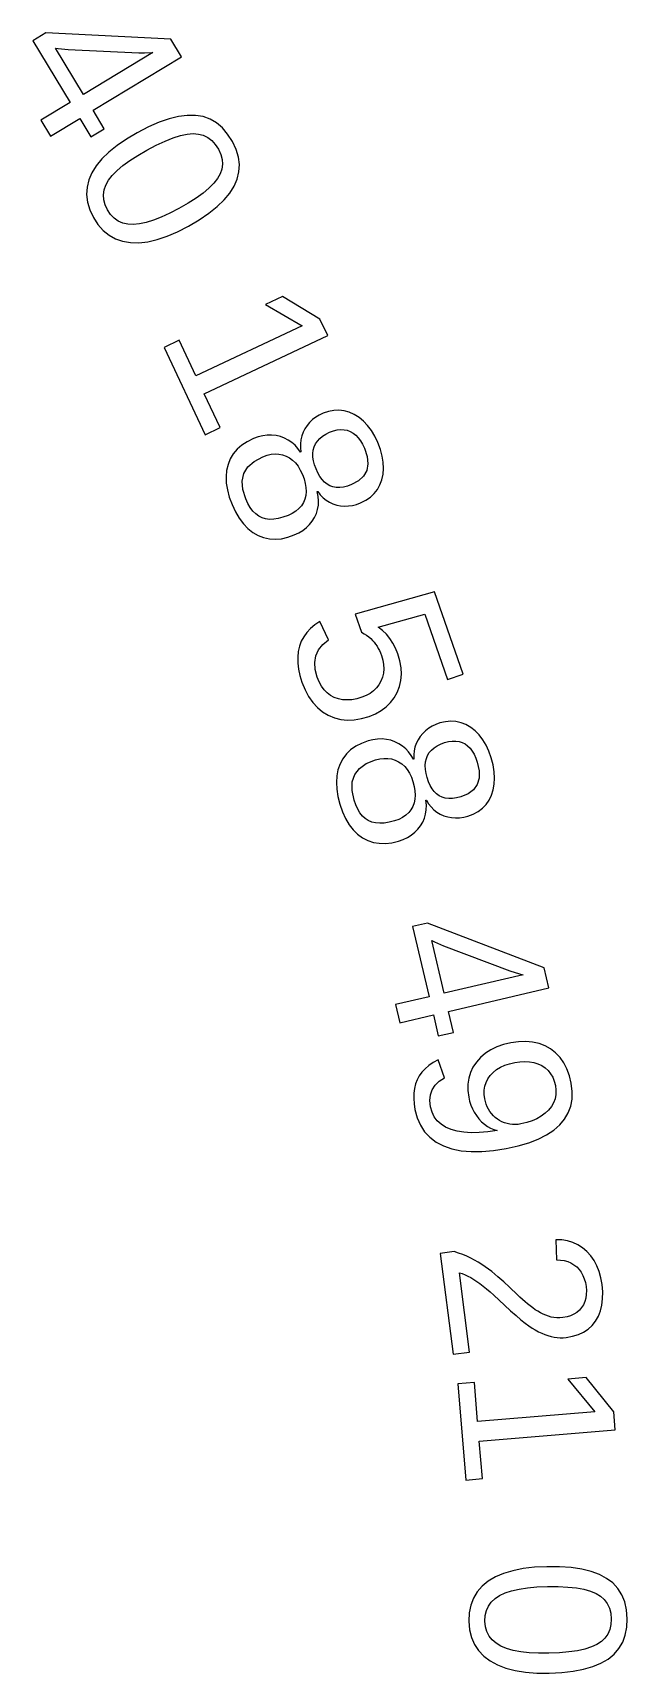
# Model space of a CAD drawing. Header units: metres. Extents: x -119 to 119, y -119 to 119.
# Drawn here: x 96.9 to 119, y 0.4 to 61.4 of the extents above; entities that cross this region are included whole.
import ezdxf

# ---------------------------------------------------------------- set-up
doc = ezdxf.new("R2010")
doc.units = ezdxf.units.M

msp = doc.modelspace()

# ---------------------------------------------------------------- linework, layer by layer
for p, q in [((97.3659, 61.3519), (96.8809, 61.0583)), ((96.8809, 61.0583), (98.2702, 58.763)), ((102.011, 61.1134), (97.3659, 61.3519)), ((102.407, 60.459), (102.011, 61.1134)), ((97.7235, 60.7804), (97.8265, 60.7668)), ((98.7638, 59.0618), (97.7235, 60.7804)), ((97.8265, 60.7668), (98.1946, 60.736)), ((98.1946, 60.736), (100.825, 60.6032)), ((101.343, 60.623), (98.7638, 59.0618)), ((99.1216, 58.4706), (102.407, 60.459)), ((100.825, 60.6032), (101.032, 60.6058)), ((101.032, 60.6058), (101.329, 60.621)), ((101.329, 60.621), (101.343, 60.623)), ((98.2702, 58.763), (97.176, 58.1007)), ((97.176, 58.1007), (97.5338, 57.5096)), ((97.5338, 57.5096), (98.628, 58.1718)), ((98.628, 58.1718), (99.0443, 57.484)), ((99.5379, 57.7828), (99.1216, 58.4706)), ((101.578, 58.0249), (101.183, 57.8527)), ((101.951, 58.1539), (101.578, 58.0249)), ((102.301, 58.2399), (101.951, 58.1539)), ((102.627, 58.2827), (102.301, 58.2399)), ((102.93, 58.2824), (102.627, 58.2827)), ((103.211, 58.237), (102.93, 58.2824)), ((103.472, 58.1448), (103.211, 58.237)), ((103.711, 58.006), (103.472, 58.1448)), ((103.93, 57.8205), (103.711, 58.006)), ((99.0443, 57.484), (99.5379, 57.7828)), ((100.366, 57.403), (100.015, 57.1631)), ((100.764, 57.6375), (100.366, 57.403)), ((101.183, 57.8527), (100.764, 57.6375)), ((101.473, 57.175), (101.8, 57.3269)), ((101.8, 57.3269), (102.1, 57.4457)), ((102.1, 57.4457), (102.373, 57.5313)), ((102.373, 57.5313), (102.62, 57.5838)), ((102.62, 57.5838), (102.84, 57.6031)), ((102.84, 57.6031), (103.039, 57.5891)), ((103.039, 57.5891), (103.221, 57.542)), ((103.221, 57.542), (103.387, 57.4619)), ((103.387, 57.4619), (103.536, 57.3488)), ((103.536, 57.3488), (103.669, 57.2026)), ((104.128, 57.5882), (103.93, 57.8205)), ((104.304, 57.3093), (104.128, 57.5882)), ((99.7111, 56.9177), (99.4538, 56.6668)), ((100.015, 57.1631), (99.7111, 56.9177)), ((100.488, 56.6047), (100.784, 56.7958)), ((100.784, 56.7958), (101.12, 56.99)), ((101.12, 56.99), (101.473, 57.175)), ((103.669, 57.2026), (103.785, 57.0235)), ((103.785, 57.0235), (103.871, 56.834)), ((103.871, 56.834), (103.921, 56.6477)), ((104.441, 57.0181), (104.304, 57.3093)), ((104.527, 56.7327), (104.441, 57.0181)), ((104.563, 56.4531), (104.527, 56.7327)), ((99.0799, 56.1485), (98.9647, 55.8817)), ((99.2435, 56.4104), (99.0799, 56.1485)), ((99.4538, 56.6668), (99.2435, 56.4104)), ((99.8377, 56.05), (100.015, 56.2318)), ((100.015, 56.2318), (100.231, 56.4167)), ((100.231, 56.4167), (100.488, 56.6047)), ((103.847, 56.1071), (103.749, 55.9332)), ((103.909, 56.2842), (103.847, 56.1071)), ((103.933, 56.4644), (103.909, 56.2842)), ((103.921, 56.6477), (103.933, 56.4644)), ((104.484, 55.9113), (104.549, 56.1793)), ((104.549, 56.1793), (104.563, 56.4531)), ((98.8992, 55.6113), (98.8834, 55.3371)), ((98.9647, 55.8817), (98.8992, 55.6113)), ((99.5149, 55.3307), (99.5399, 55.5128)), ((99.5399, 55.5128), (99.6017, 55.6929)), ((99.6017, 55.6929), (99.7003, 55.8712)), ((99.7003, 55.8712), (99.8377, 56.05)), ((103.434, 55.5793), (103.215, 55.3957)), ((103.612, 55.7584), (103.434, 55.5793)), ((103.749, 55.9332), (103.612, 55.7584)), ((104.206, 55.3917), (104.369, 55.6492)), ((104.369, 55.6492), (104.484, 55.9113)), ((98.8834, 55.3371), (98.9172, 55.0592)), ((98.9172, 55.0592), (99.0007, 54.7777)), ((99.5267, 55.1467), (99.5149, 55.3307)), ((99.5753, 54.9609), (99.5267, 55.1467)), ((99.6607, 54.7732), (99.5753, 54.9609)), ((102.655, 55.0155), (102.314, 54.8188)), ((102.956, 55.2078), (102.655, 55.0155)), ((103.215, 55.3957), (102.956, 55.2078)), ((103.429, 54.6447), (103.735, 54.8895)), ((103.735, 54.8895), (103.994, 55.1385)), ((103.994, 55.1385), (104.206, 55.3917)), ((99.0007, 54.7777), (99.1337, 54.4924)), ((99.1337, 54.4924), (99.3036, 54.2271)), ((99.7733, 54.6018), (99.6607, 54.7732)), ((99.9046, 54.4625), (99.7733, 54.6018)), ((100.055, 54.3554), (99.9046, 54.4625)), ((100.224, 54.2805), (100.055, 54.3554)), ((100.412, 54.2378), (100.224, 54.2805)), ((101.096, 54.3001), (100.846, 54.2481)), ((101.367, 54.3831), (101.096, 54.3001)), ((101.661, 54.4973), (101.367, 54.3831)), ((101.977, 54.6425), (101.661, 54.4973)), ((102.314, 54.8188), (101.977, 54.6425)), ((102.672, 54.1678), (103.074, 54.4041)), ((103.074, 54.4041), (103.429, 54.6447)), ((99.3036, 54.2271), (99.4974, 54.0054)), ((99.4974, 54.0054), (99.7151, 53.8273)), ((99.7151, 53.8273), (99.9566, 53.6927)), ((99.9566, 53.6927), (100.222, 53.6017)), ((100.618, 54.2272), (100.412, 54.2378)), ((100.846, 54.2481), (100.618, 54.2272)), ((101.154, 53.5882), (101.504, 53.6691)), ((101.504, 53.6691), (101.874, 53.7926)), ((101.874, 53.7926), (102.264, 53.9589)), ((102.264, 53.9589), (102.672, 54.1678)), ((100.222, 53.6017), (100.511, 53.5543)), ((100.511, 53.5543), (100.823, 53.5499)), ((100.823, 53.5499), (101.154, 53.5882)), ((106.163, 51.545), (105.538, 51.251)), ((105.538, 51.251), (106.903, 50.4652)), ((107.562, 50.7075), (106.163, 51.545)), ((107.849, 50.0967), (107.562, 50.7075)), ((106.903, 50.4652), (102.944, 48.6034)), ((103.257, 47.9374), (107.849, 50.0967)), ((102.323, 49.9228), (101.761, 49.6581)), ((101.761, 49.6581), (103.287, 46.4122)), ((102.944, 48.6034), (102.323, 49.9228)), ((103.85, 46.6768), (103.257, 47.9374)), ((107.284, 46.9721), (107.177, 46.8704)), ((107.403, 47.0628), (107.284, 46.9721)), ((107.534, 47.1424), (107.403, 47.0628)), ((107.678, 47.2109), (107.534, 47.1424)), ((107.875, 47.2794), (107.678, 47.2109)), ((108.071, 47.3177), (107.875, 47.2794)), ((108.265, 47.3258), (108.071, 47.3177)), ((108.456, 47.3036), (108.265, 47.3258)), ((108.646, 47.2513), (108.456, 47.3036)), ((108.833, 47.1687), (108.646, 47.2513)), ((109.014, 47.058), (108.833, 47.1687)), ((109.18, 46.9215), (109.014, 47.058)), ((103.287, 46.4122), (103.85, 46.6768)), ((105.431, 46.3725), (105.261, 46.3298)), ((105.598, 46.395), (105.431, 46.3725)), ((105.764, 46.3973), (105.598, 46.395)), ((105.927, 46.3793), (105.764, 46.3973)), ((106.087, 46.3412), (105.927, 46.3793)), ((106.241, 46.2848), (106.087, 46.3412)), ((106.881, 46.3656), (106.847, 46.2247)), ((106.932, 46.502), (106.881, 46.3656)), ((106.999, 46.6337), (106.932, 46.502)), ((107.082, 46.7576), (106.999, 46.6337)), ((107.177, 46.8704), (107.082, 46.7576)), ((107.554, 46.2735), (107.659, 46.3592)), ((107.659, 46.3592), (107.781, 46.4356)), ((107.781, 46.4356), (107.921, 46.5029)), ((107.921, 46.5029), (108.065, 46.5551)), ((108.065, 46.5551), (108.202, 46.5886)), ((108.202, 46.5886), (108.332, 46.6031)), ((108.332, 46.6031), (108.457, 46.5989)), ((108.457, 46.5989), (108.575, 46.5758)), ((108.575, 46.5758), (108.686, 46.5339)), ((108.686, 46.5339), (108.791, 46.4736)), ((108.791, 46.4736), (108.889, 46.3956)), ((108.889, 46.3956), (108.981, 46.3)), ((109.334, 46.7593), (109.18, 46.9215)), ((109.473, 46.5714), (109.334, 46.7593)), ((109.6, 46.3578), (109.473, 46.5714)), ((109.712, 46.1184), (109.6, 46.3578)), ((104.479, 45.8708), (104.336, 45.7019)), ((104.652, 46.0213), (104.479, 45.8708)), ((104.855, 46.1534), (104.652, 46.0213)), ((105.088, 46.2669), (104.855, 46.1534)), ((105.261, 46.3298), (105.088, 46.2669)), ((106.383, 46.2128), (106.241, 46.2848)), ((106.514, 46.1251), (106.383, 46.2128)), ((106.633, 46.0218), (106.514, 46.1251)), ((106.74, 45.9029), (106.633, 46.0218)), ((106.835, 45.7683), (106.74, 45.9029)), ((106.847, 46.2247), (106.831, 46.0792)), ((106.831, 46.0792), (106.832, 45.9292)), ((106.832, 45.9292), (106.85, 45.7745)), ((106.85, 45.7745), (106.835, 45.7683)), ((107.297, 45.7134), (107.313, 45.8405)), ((107.313, 45.8405), (107.346, 45.9615)), ((107.346, 45.9615), (107.398, 46.0747)), ((107.398, 46.0747), (107.467, 46.1787)), ((107.467, 46.1787), (107.554, 46.2735)), ((108.981, 46.3), (109.064, 46.1868)), ((109.064, 46.1868), (109.141, 46.0559)), ((109.141, 46.0559), (109.211, 45.9075)), ((109.211, 45.9075), (109.312, 45.5994)), ((109.807, 45.8648), (109.712, 46.1184)), ((109.874, 45.6208), (109.807, 45.8648)), ((104.141, 45.3085), (104.088, 45.0879)), ((104.223, 45.5144), (104.141, 45.3085)), ((104.336, 45.7019), (104.223, 45.5144)), ((104.726, 44.9704), (104.876, 45.214)), ((104.876, 45.214), (105.113, 45.422)), ((105.113, 45.422), (105.436, 45.5942)), ((105.436, 45.5942), (105.592, 45.6503)), ((105.592, 45.6503), (105.743, 45.6857)), ((105.743, 45.6857), (105.889, 45.7004)), ((105.889, 45.7004), (106.031, 45.6945)), ((106.031, 45.6945), (106.168, 45.6678)), ((106.168, 45.6678), (106.301, 45.6205)), ((106.301, 45.6205), (106.426, 45.5536)), ((106.426, 45.5536), (106.542, 45.468)), ((106.542, 45.468), (106.648, 45.3638)), ((106.648, 45.3638), (106.744, 45.2409)), ((106.744, 45.2409), (106.83, 45.0992)), ((107.3, 45.5801), (107.297, 45.7134)), ((107.32, 45.4406), (107.3, 45.5801)), ((107.359, 45.295), (107.32, 45.4406)), ((107.415, 45.1432), (107.359, 45.295)), ((107.484, 44.9946), (107.415, 45.1432)), ((109.341, 45.3249), (109.298, 45.0838)), ((109.312, 45.5994), (109.341, 45.3249)), ((109.913, 45.3865), (109.874, 45.6208)), ((109.908, 44.9466), (109.924, 45.1617)), ((109.924, 45.1617), (109.913, 45.3865)), ((104.088, 45.0879), (104.067, 44.8563)), ((104.067, 44.8563), (104.076, 44.6138)), ((104.076, 44.6138), (104.117, 44.3603)), ((104.664, 44.6911), (104.726, 44.9704)), ((104.688, 44.3762), (104.664, 44.6911)), ((106.83, 45.0992), (106.906, 44.939)), ((106.906, 44.939), (106.97, 44.7677)), ((106.97, 44.7677), (107.014, 44.6036)), ((107.014, 44.6036), (107.039, 44.4466)), ((107.561, 44.8636), (107.484, 44.9946)), ((107.644, 44.7502), (107.561, 44.8636)), ((107.733, 44.6542), (107.644, 44.7502)), ((107.83, 44.5758), (107.733, 44.6542)), ((107.933, 44.515), (107.83, 44.5758)), ((108.044, 44.4727), (107.933, 44.515)), ((108.738, 44.5617), (108.581, 44.5038)), ((108.996, 44.7023), (108.738, 44.5617)), ((109.183, 44.8763), (108.996, 44.7023)), ((109.298, 45.0838), (109.183, 44.8763)), ((109.698, 44.3774), (109.793, 44.5498)), ((109.793, 44.5498), (109.863, 44.7411)), ((109.863, 44.7411), (109.908, 44.9466)), ((104.117, 44.3603), (104.189, 44.0959)), ((104.189, 44.0959), (104.291, 43.8206)), ((104.8, 44.0257), (104.688, 44.3762)), ((104.88, 43.8544), (104.8, 44.0257)), ((106.997, 44.0183), (106.944, 43.8914)), ((107.031, 44.1539), (106.997, 44.0183)), ((107.045, 44.2967), (107.031, 44.1539)), ((107.039, 44.4466), (107.045, 44.2967)), ((107.462, 44.2984), (107.477, 44.3046)), ((107.495, 44.1221), (107.462, 44.2984)), ((107.477, 44.3046), (107.571, 44.1805)), ((107.508, 43.9521), (107.495, 44.1221)), ((107.501, 43.7882), (107.508, 43.9521)), ((107.571, 44.1805), (107.674, 44.0723)), ((107.674, 44.0723), (107.787, 43.9801)), ((107.787, 43.9801), (107.91, 43.9038)), ((107.91, 43.9038), (108.042, 43.8434)), ((108.165, 44.4504), (108.044, 44.4727)), ((108.295, 44.4482), (108.165, 44.4504)), ((108.433, 44.466), (108.295, 44.4482)), ((108.581, 44.5038), (108.433, 44.466)), ((109.071, 43.8784), (109.265, 43.9746)), ((109.265, 43.9746), (109.434, 44.0898)), ((109.434, 44.0898), (109.578, 44.2241)), ((109.578, 44.2241), (109.698, 44.3774)), ((104.291, 43.8206), (104.419, 43.5481)), ((104.419, 43.5481), (104.561, 43.3076)), ((104.561, 43.3076), (104.716, 43.0992)), ((104.969, 43.7048), (104.88, 43.8544)), ((105.067, 43.5769), (104.969, 43.7048)), ((105.172, 43.4708), (105.067, 43.5769)), ((105.286, 43.3865), (105.172, 43.4708)), ((105.408, 43.3238), (105.286, 43.3865)), ((105.541, 43.2831), (105.408, 43.3238)), ((106.006, 43.2944), (105.839, 43.2684)), ((106.183, 43.3428), (106.006, 43.2944)), ((106.372, 43.4135), (106.183, 43.3428)), ((106.527, 43.4882), (106.372, 43.4135)), ((106.662, 43.5734), (106.527, 43.4882)), ((106.776, 43.669), (106.662, 43.5734)), ((106.87, 43.775), (106.776, 43.669)), ((106.944, 43.8914), (106.87, 43.775)), ((107.274, 43.1973), (107.359, 43.334)), ((107.359, 43.334), (107.426, 43.4792)), ((107.426, 43.4792), (107.474, 43.6306)), ((107.474, 43.6306), (107.501, 43.7882)), ((108.042, 43.8434), (108.183, 43.799)), ((108.183, 43.799), (108.33, 43.7708)), ((108.33, 43.7708), (108.477, 43.7591)), ((108.477, 43.7591), (108.624, 43.7641)), ((108.624, 43.7641), (108.773, 43.7856)), ((108.773, 43.7856), (108.922, 43.8237)), ((108.922, 43.8237), (109.071, 43.8784)), ((104.716, 43.0992), (104.884, 42.9228)), ((104.884, 42.9228), (105.066, 42.7785)), ((105.066, 42.7785), (105.261, 42.6662)), ((105.684, 43.2646), (105.541, 43.2831)), ((105.839, 43.2684), (105.684, 43.2646)), ((106.361, 42.5997), (106.603, 42.6862)), ((106.603, 42.6862), (106.77, 42.7655)), ((106.77, 42.7655), (106.92, 42.8562)), ((106.92, 42.8562), (107.054, 42.9585)), ((107.054, 42.9585), (107.172, 43.0722)), ((107.172, 43.0722), (107.274, 43.1973)), ((105.261, 42.6662), (105.467, 42.5863)), ((105.467, 42.5863), (105.68, 42.5398)), ((105.68, 42.5398), (105.9, 42.5265)), ((105.9, 42.5265), (106.127, 42.5464)), ((106.127, 42.5464), (106.361, 42.5997)), ((111.823, 40.5728), (108.876, 39.7483)), ((112.888, 37.5128), (111.823, 40.5728)), ((108.876, 39.7483), (109.111, 39.073)), ((109.727, 39.2538), (111.455, 39.7394)), ((111.455, 39.7394), (112.301, 37.3083)), ((107.072, 39.0647), (106.958, 38.9053)), ((107.209, 39.2108), (107.072, 39.0647)), ((107.369, 39.3437), (107.209, 39.2108)), ((107.552, 39.4634), (107.369, 39.3437)), ((107.875, 38.7924), (107.552, 39.4634)), ((109.111, 39.073), (109.205, 39.0163)), ((109.887, 39.1355), (109.727, 39.2538)), ((110.031, 38.9984), (109.887, 39.1355)), ((106.799, 38.5471), (106.755, 38.3498)), ((106.867, 38.7328), (106.799, 38.5471)), ((106.958, 38.9053), (106.867, 38.7328)), ((107.409, 38.1955), (107.506, 38.4169)), ((107.506, 38.4169), (107.662, 38.6158)), ((107.662, 38.6158), (107.875, 38.7924)), ((109.205, 39.0163), (109.293, 38.9572)), ((109.293, 38.9572), (109.374, 38.8957)), ((109.374, 38.8957), (109.448, 38.8319)), ((109.448, 38.8319), (109.515, 38.7657)), ((109.515, 38.7657), (109.576, 38.6971)), ((109.576, 38.6971), (109.631, 38.6255)), ((109.631, 38.6255), (109.682, 38.55)), ((109.682, 38.55), (109.729, 38.4707)), ((109.729, 38.4707), (109.772, 38.3875)), ((110.16, 38.8427), (110.031, 38.9984)), ((110.275, 38.6682), (110.16, 38.8427)), ((110.374, 38.475), (110.275, 38.6682)), ((110.459, 38.263), (110.374, 38.475)), ((106.755, 38.3498), (106.734, 38.1427)), ((106.734, 38.1427), (106.738, 37.9259)), ((106.738, 37.9259), (106.766, 37.6993)), ((107.369, 37.9517), (107.409, 38.1955)), ((107.386, 37.6856), (107.369, 37.9517)), ((109.772, 38.3875), (109.811, 38.3004)), ((109.811, 38.3004), (109.845, 38.2095)), ((109.845, 38.2095), (109.896, 38.0349)), ((109.896, 38.0349), (109.926, 37.8665)), ((109.926, 37.8665), (109.933, 37.7041)), ((110.535, 38.0027), (110.459, 38.263)), ((110.579, 37.7514), (110.535, 38.0027)), ((106.766, 37.6993), (106.817, 37.463)), ((106.817, 37.463), (106.892, 37.2169)), ((106.892, 37.2169), (107.006, 36.9332)), ((107.462, 37.3971), (107.386, 37.6856)), ((107.533, 37.2228), (107.462, 37.3971)), ((107.618, 37.0684), (107.533, 37.2228)), ((109.827, 37.2535), (109.751, 37.1194)), ((109.884, 37.3976), (109.827, 37.2535)), ((109.92, 37.5479), (109.884, 37.3976)), ((109.933, 37.7041), (109.92, 37.5479)), ((110.518, 37.051), (110.57, 37.2755)), ((110.57, 37.2755), (110.59, 37.509)), ((110.59, 37.509), (110.579, 37.7514)), ((112.301, 37.3083), (112.888, 37.5128)), ((107.006, 36.9332), (107.14, 36.6806)), ((107.14, 36.6806), (107.293, 36.4592)), ((107.716, 36.9337), (107.618, 37.0684)), ((107.829, 36.8189), (107.716, 36.9337)), ((107.955, 36.7238), (107.829, 36.8189)), ((108.095, 36.6486), (107.955, 36.7238)), ((108.246, 36.5941), (108.095, 36.6486)), ((108.405, 36.5619), (108.246, 36.5941)), ((108.929, 36.598), (108.747, 36.5638)), ((109.119, 36.6544), (108.929, 36.598)), ((109.279, 36.72), (109.119, 36.6544)), ((109.423, 36.7993), (109.279, 36.72)), ((109.549, 36.8923), (109.423, 36.7993)), ((109.659, 36.999), (109.549, 36.8923)), ((109.751, 37.1194), (109.659, 36.999)), ((110.183, 36.4547), (110.32, 36.6347)), ((110.32, 36.6347), (110.433, 36.8354)), ((110.433, 36.8354), (110.518, 37.051)), ((107.293, 36.4592), (107.465, 36.2691)), ((107.465, 36.2691), (107.658, 36.1102)), ((107.658, 36.1102), (107.869, 35.9824)), ((107.869, 35.9824), (108.096, 35.8879)), ((108.572, 36.5517), (108.405, 36.5619)), ((108.747, 36.5638), (108.572, 36.5517)), ((109.385, 35.9422), (109.621, 36.0392)), ((109.621, 36.0392), (109.833, 36.157)), ((109.833, 36.157), (110.02, 36.2955)), ((110.02, 36.2955), (110.183, 36.4547)), ((108.096, 35.8879), (108.333, 35.8285)), ((108.333, 35.8285), (108.58, 35.8042)), ((108.58, 35.8042), (108.838, 35.8151)), ((108.838, 35.8151), (109.106, 35.8611)), ((109.106, 35.8611), (109.385, 35.9422)), ((111.489, 35.4106), (111.383, 35.3083)), ((111.606, 35.5006), (111.489, 35.4106)), ((111.734, 35.5783), (111.606, 35.5006)), ((111.873, 35.6437), (111.734, 35.5783)), ((112.023, 35.6968), (111.873, 35.6437)), ((112.227, 35.7443), (112.023, 35.6968)), ((112.425, 35.7619), (112.227, 35.7443)), ((112.619, 35.7497), (112.425, 35.7619)), ((112.807, 35.7077), (112.619, 35.7497)), ((112.99, 35.6358), (112.807, 35.7077)), ((113.168, 35.5341), (112.99, 35.6358)), ((113.335, 35.4052), (113.168, 35.5341)), ((113.487, 35.252), (113.335, 35.4052)), ((108.889, 34.8301), (108.702, 34.6985)), ((109.105, 34.9402), (108.889, 34.8301)), ((109.349, 35.0287), (109.105, 34.9402)), ((109.527, 35.0733), (109.349, 35.0287)), ((109.7, 35.098), (109.527, 35.0733)), ((109.869, 35.1028), (109.7, 35.098)), ((110.034, 35.0878), (109.869, 35.1028)), ((110.194, 35.0529), (110.034, 35.0878)), ((110.35, 34.9982), (110.194, 35.0529)), ((110.497, 34.926), (110.35, 34.9982)), ((110.631, 34.8396), (110.497, 34.926)), ((110.752, 34.7387), (110.631, 34.8396)), ((111.094, 34.8029), (111.062, 34.6599)), ((111.142, 34.9396), (111.094, 34.8029)), ((111.207, 35.0698), (111.142, 34.9396)), ((111.288, 35.1938), (111.207, 35.0698)), ((111.383, 35.3083), (111.288, 35.1938)), ((111.705, 34.6924), (111.802, 34.7776)), ((111.802, 34.7776), (111.915, 34.8518)), ((111.915, 34.8518), (112.045, 34.9151)), ((112.045, 34.9151), (112.191, 34.9673)), ((112.191, 34.9673), (112.339, 35.0043)), ((112.339, 35.0043), (112.479, 35.0232)), ((112.479, 35.0232), (112.61, 35.024)), ((112.61, 35.024), (112.733, 35.0068)), ((112.733, 35.0068), (112.848, 34.9715)), ((112.848, 34.9715), (112.955, 34.9182)), ((112.955, 34.9182), (113.053, 34.8472)), ((113.053, 34.8472), (113.143, 34.7594)), ((113.143, 34.7594), (113.223, 34.6548)), ((113.622, 35.0747), (113.487, 35.252)), ((113.742, 34.8732), (113.622, 35.0747)), ((113.845, 34.6475), (113.742, 34.8732)), ((108.306, 34.1747), (108.231, 33.9607)), ((108.41, 34.3708), (108.306, 34.1747)), ((108.542, 34.5454), (108.41, 34.3708)), ((108.702, 34.6985), (108.542, 34.5454)), ((109.028, 34.0038), (109.285, 34.1859)), ((109.285, 34.1859), (109.624, 34.3234)), ((109.624, 34.3234), (109.785, 34.3629)), ((109.785, 34.3629), (109.939, 34.3823)), ((109.939, 34.3823), (110.086, 34.3817)), ((110.086, 34.3817), (110.226, 34.3609)), ((110.226, 34.3609), (110.36, 34.3201)), ((110.36, 34.3201), (110.487, 34.2591)), ((110.487, 34.2591), (110.605, 34.1795)), ((110.605, 34.1795), (110.711, 34.0823)), ((110.859, 34.6236), (110.752, 34.7387)), ((110.953, 34.4941), (110.859, 34.6236)), ((111.034, 34.3503), (110.953, 34.4941)), ((111.049, 34.3549), (111.034, 34.3503)), ((111.062, 34.6599), (111.048, 34.5106)), ((111.048, 34.5106), (111.049, 34.3549)), ((111.477, 34.1145), (111.488, 34.2473)), ((111.488, 34.2473), (111.517, 34.3722)), ((111.517, 34.3722), (111.562, 34.489)), ((111.562, 34.489), (111.625, 34.5962)), ((111.625, 34.5962), (111.705, 34.6924)), ((113.223, 34.6548), (113.295, 34.5334)), ((113.295, 34.5334), (113.358, 34.3953)), ((113.358, 34.3953), (113.411, 34.2403)), ((113.411, 34.2403), (113.479, 33.9234)), ((113.932, 34.3977), (113.845, 34.6475)), ((114, 34.1356), (113.932, 34.3977)), ((108.186, 33.7326), (108.17, 33.4904)), ((108.231, 33.9607), (108.186, 33.7326)), ((108.762, 33.506), (108.853, 33.7772)), ((108.853, 33.7772), (109.028, 34.0038)), ((110.711, 34.0823), (110.805, 33.9675)), ((110.805, 33.9675), (110.888, 33.8353)), ((110.888, 33.8353), (110.959, 33.6854)), ((110.959, 33.6854), (111.018, 33.5181)), ((111.482, 33.9736), (111.477, 34.1145)), ((111.505, 33.8248), (111.482, 33.9736)), ((111.545, 33.668), (111.505, 33.8248)), ((111.599, 33.513), (111.545, 33.668)), ((113.479, 33.6474), (113.411, 33.4122)), ((113.479, 33.9234), (113.479, 33.6474)), ((114.041, 33.8859), (114, 34.1356)), ((114.055, 33.6488), (114.041, 33.8859)), ((114.043, 33.4241), (114.055, 33.6488)), ((108.17, 33.4904), (108.184, 33.2341)), ((108.184, 33.2341), (108.227, 32.9637)), ((108.227, 32.9637), (108.301, 32.6791)), ((108.753, 33.1902), (108.762, 33.506)), ((108.827, 32.83), (108.753, 33.1902)), ((111.018, 33.5181), (111.064, 33.3411)), ((111.064, 33.3411), (111.091, 33.1732)), ((111.099, 33.0145), (111.089, 32.8648)), ((111.091, 33.1732), (111.099, 33.0145)), ((111.661, 33.3747), (111.599, 33.513)), ((111.732, 33.2532), (111.661, 33.3747)), ((111.811, 33.1484), (111.732, 33.2532)), ((111.899, 33.0603), (111.811, 33.1484)), ((111.995, 32.989), (111.899, 33.0603)), ((112.101, 32.9353), (111.995, 32.989)), ((112.219, 32.9006), (112.101, 32.9353)), ((112.8, 32.9514), (112.638, 32.9102)), ((113.072, 33.0642), (112.8, 32.9514)), ((113.276, 33.2177), (113.072, 33.0642)), ((113.411, 33.4122), (113.276, 33.2177)), ((113.848, 32.8292), (113.938, 33.0122)), ((113.938, 33.0122), (114.004, 33.2119)), ((114.004, 33.2119), (114.043, 33.4241)), ((108.301, 32.6791), (108.399, 32.3947)), ((108.399, 32.3947), (108.515, 32.1408)), ((108.89, 32.6511), (108.827, 32.83)), ((108.963, 32.4931), (108.89, 32.6511)), ((109.046, 32.3557), (108.963, 32.4931)), ((109.14, 32.2392), (109.046, 32.3557)), ((110.861, 32.3642), (110.756, 32.2686)), ((110.946, 32.4723), (110.861, 32.3642)), ((111.012, 32.5929), (110.946, 32.4723)), ((111.06, 32.7243), (111.012, 32.5929)), ((111.089, 32.8648), (111.06, 32.7243)), ((111.489, 32.3115), (111.513, 32.4737)), ((111.504, 32.8229), (111.519, 32.8275)), ((111.518, 32.6441), (111.504, 32.8229)), ((111.513, 32.4737), (111.518, 32.6441)), ((111.519, 32.8275), (111.6, 32.6943)), ((111.6, 32.6943), (111.691, 32.5759)), ((111.691, 32.5759), (111.794, 32.4723)), ((111.794, 32.4723), (111.908, 32.3836)), ((111.908, 32.3836), (112.033, 32.3098)), ((112.348, 32.8849), (112.219, 32.9006)), ((112.487, 32.888), (112.348, 32.8849)), ((112.638, 32.9102), (112.487, 32.888)), ((113.263, 32.3124), (113.443, 32.4094)), ((113.443, 32.4094), (113.601, 32.5278)), ((113.601, 32.5278), (113.736, 32.6678)), ((113.736, 32.6678), (113.848, 32.8292)), ((108.515, 32.1408), (108.647, 31.9173)), ((108.647, 31.9173), (108.796, 31.7243)), ((108.796, 31.7243), (108.962, 31.5618)), ((109.245, 32.1434), (109.14, 32.2392)), ((109.359, 32.0683), (109.245, 32.1434)), ((109.487, 32.0139), (109.359, 32.0683)), ((109.628, 31.9805), (109.487, 32.0139)), ((109.782, 31.9681), (109.628, 31.9805)), ((109.95, 31.9767), (109.782, 31.9681)), ((110.132, 32.0062), (109.95, 31.9767)), ((110.327, 32.0568), (110.132, 32.0062)), ((110.489, 32.1149), (110.327, 32.0568)), ((110.632, 32.1855), (110.489, 32.1149)), ((110.756, 32.2686), (110.632, 32.1855)), ((111.087, 31.6337), (111.201, 31.7475)), ((111.201, 31.7475), (111.301, 31.8745)), ((111.301, 31.8745), (111.383, 32.0119)), ((111.383, 32.0119), (111.445, 32.1575)), ((111.445, 32.1575), (111.489, 32.3115)), ((112.033, 32.3098), (112.169, 32.2508)), ((112.169, 32.2508), (112.312, 32.2074)), ((112.312, 32.2074), (112.457, 32.1805)), ((112.457, 32.1805), (112.604, 32.17)), ((112.604, 32.17), (112.754, 32.1759)), ((112.754, 32.1759), (112.906, 32.1982)), ((112.906, 32.1982), (113.06, 32.237)), ((113.06, 32.237), (113.263, 32.3124)), ((108.962, 31.5618), (109.144, 31.4297)), ((109.144, 31.4297), (109.34, 31.3288)), ((109.34, 31.3288), (109.547, 31.2602)), ((109.547, 31.2602), (109.765, 31.224)), ((109.765, 31.224), (109.993, 31.2201)), ((109.993, 31.2201), (110.232, 31.2485)), ((110.232, 31.2485), (110.481, 31.3093)), ((110.481, 31.3093), (110.655, 31.3707)), ((110.655, 31.3707), (110.814, 31.4453)), ((110.814, 31.4453), (110.958, 31.5329)), ((110.958, 31.5329), (111.087, 31.6337)), ((111.559, 28.2614), (111.007, 28.132)), ((111.007, 28.132), (111.619, 25.5198)), ((115.903, 26.5993), (111.559, 28.2614)), ((111.723, 27.6074), (111.816, 27.5626)), ((112.181, 25.6514), (111.723, 27.6074)), ((111.816, 27.5626), (112.157, 27.4195)), ((112.157, 27.4195), (114.618, 26.4803)), ((115.117, 26.3391), (112.181, 25.6514)), ((114.618, 26.4803), (114.815, 26.419)), ((114.815, 26.419), (115.103, 26.3415)), ((115.103, 26.3415), (115.117, 26.3391)), ((116.077, 25.8545), (115.903, 26.5993)), ((112.339, 24.9786), (116.077, 25.8545)), ((111.619, 25.5198), (110.374, 25.228)), ((110.374, 25.228), (110.532, 24.5552)), ((110.532, 24.5552), (111.777, 24.847)), ((111.777, 24.847), (111.96, 24.0642)), ((112.522, 24.1958), (112.339, 24.9786)), ((111.96, 24.0642), (112.522, 24.1958)), ((114.663, 23.8084), (114.39, 23.7432)), ((114.948, 23.8486), (114.663, 23.8084)), ((115.217, 23.8575), (114.948, 23.8486)), ((115.471, 23.835), (115.217, 23.8575)), ((115.709, 23.7811), (115.471, 23.835)), ((115.931, 23.6958), (115.709, 23.7811)), ((111.958, 23.1716), (111.774, 23.0709)), ((112.197, 22.5057), (111.958, 23.1716)), ((113.533, 23.2667), (113.378, 23.0937)), ((113.712, 23.4182), (113.533, 23.2667)), ((113.914, 23.5481), (113.712, 23.4182)), ((114.14, 23.6564), (113.914, 23.5481)), ((114.39, 23.7432), (114.14, 23.6564)), ((116.138, 23.5791), (115.931, 23.6958)), ((116.325, 23.4334), (116.138, 23.5791)), ((116.488, 23.261), (116.325, 23.4334)), ((116.628, 23.0618), (116.488, 23.261)), ((111.249, 22.5797), (111.17, 22.4348)), ((111.348, 22.7157), (111.249, 22.5797)), ((111.469, 22.843), (111.348, 22.7157)), ((111.611, 22.9613), (111.469, 22.843)), ((111.774, 23.0709), (111.611, 22.9613)), ((113.155, 22.7035), (113.091, 22.4914)), ((113.251, 22.9042), (113.155, 22.7035)), ((113.378, 23.0937), (113.251, 22.9042)), ((113.804, 22.4706), (113.892, 22.5964)), ((113.892, 22.5964), (114.001, 22.7113)), ((114.001, 22.7113), (114.126, 22.8124)), ((114.126, 22.8124), (114.269, 22.8997)), ((114.269, 22.8997), (114.43, 22.9732)), ((114.43, 22.9732), (114.607, 23.0328)), ((114.607, 23.0328), (114.802, 23.0786)), ((114.802, 23.0786), (114.997, 23.1072)), ((114.997, 23.1072), (115.18, 23.1166)), ((115.18, 23.1166), (115.353, 23.1068)), ((115.353, 23.1068), (115.516, 23.0779)), ((115.516, 23.0779), (115.668, 23.0297)), ((115.668, 23.0297), (115.809, 22.9624)), ((115.809, 22.9624), (115.936, 22.8777)), ((115.936, 22.8777), (116.047, 22.7772)), ((116.047, 22.7772), (116.14, 22.6609)), ((116.14, 22.6609), (116.216, 22.5288)), ((116.743, 22.836), (116.628, 23.0618)), ((116.835, 22.5833), (116.743, 22.836)), ((116.903, 22.304), (116.835, 22.5833)), ((111.073, 22.1125), (111.051, 21.9342)), ((111.112, 22.2794), (111.073, 22.1125)), ((111.17, 22.4348), (111.112, 22.2794)), ((111.671, 21.8722), (111.736, 22.0623)), ((111.736, 22.0623), (111.845, 22.2312)), ((111.845, 22.2312), (111.999, 22.379)), ((111.999, 22.379), (112.197, 22.5057)), ((113.091, 22.4914), (113.06, 22.2682)), ((113.06, 22.2682), (113.06, 22.0336)), ((113.06, 22.0336), (113.092, 21.7878)), ((113.67, 21.8892), (113.671, 22.0463)), ((113.671, 22.0463), (113.693, 22.1956)), ((113.693, 22.1956), (113.738, 22.3371)), ((113.738, 22.3371), (113.804, 22.4706)), ((116.216, 22.5288), (116.274, 22.381)), ((116.274, 22.381), (116.316, 22.2173)), ((116.316, 22.2173), (116.336, 22.0478)), ((116.336, 22.0478), (116.332, 21.8855)), ((116.941, 22.0016), (116.903, 22.304)), ((116.935, 21.717), (116.941, 22.0016)), ((111.051, 21.9342), (111.047, 21.7442)), ((111.047, 21.7442), (111.062, 21.5428)), ((111.062, 21.5428), (111.094, 21.3298)), ((111.651, 21.661), (111.671, 21.8722)), ((111.675, 21.4286), (111.651, 21.661)), ((111.729, 21.2344), (111.675, 21.4286)), ((113.092, 21.7878), (113.127, 21.6375)), ((113.127, 21.6375), (113.173, 21.4937)), ((113.173, 21.4937), (113.231, 21.3564)), ((113.231, 21.3564), (113.299, 21.2256)), ((113.692, 21.7242), (113.67, 21.8892)), ((113.715, 21.623), (113.692, 21.7242)), ((113.746, 21.5258), (113.715, 21.623)), ((113.784, 21.4325), (113.746, 21.5258)), ((113.829, 21.3432), (113.784, 21.4325)), ((113.882, 21.2578), (113.829, 21.3432)), ((116.168, 21.4428), (116.063, 21.3099)), ((116.248, 21.5831), (116.168, 21.4428)), ((116.302, 21.7306), (116.248, 21.5831)), ((116.332, 21.8855), (116.302, 21.7306)), ((116.794, 21.2012), (116.886, 21.4502)), ((116.886, 21.4502), (116.935, 21.717)), ((111.094, 21.3298), (111.176, 21.022)), ((111.176, 21.022), (111.295, 20.7471)), ((111.295, 20.7471), (111.454, 20.5054)), ((111.812, 21.0618), (111.729, 21.2344)), ((111.924, 20.9108), (111.812, 21.0618)), ((112.065, 20.7813), (111.924, 20.9108)), ((112.235, 20.6735), (112.065, 20.7813)), ((113.299, 21.2256), (113.379, 21.1013)), ((113.379, 21.1013), (113.471, 20.9836)), ((113.471, 20.9836), (113.571, 20.8761)), ((113.571, 20.8761), (113.676, 20.7827)), ((113.676, 20.7827), (113.787, 20.7034)), ((113.942, 21.1764), (113.882, 21.2578)), ((114.009, 21.1005), (113.942, 21.1764)), ((114.08, 21.0321), (114.009, 21.1005)), ((114.158, 20.9713), (114.08, 21.0321)), ((114.24, 20.918), (114.158, 20.9713)), ((114.328, 20.8723), (114.24, 20.918)), ((114.421, 20.8342), (114.328, 20.8723)), ((114.518, 20.8042), (114.421, 20.8342)), ((114.617, 20.7834), (114.518, 20.8042)), ((114.718, 20.7719), (114.617, 20.7834)), ((114.822, 20.7697), (114.718, 20.7719)), ((114.929, 20.7768), (114.822, 20.7697)), ((115.037, 20.7931), (114.929, 20.7768)), ((115.253, 20.8433), (115.037, 20.7931)), ((115.451, 20.9078), (115.253, 20.8433)), ((115.631, 20.9868), (115.451, 20.9078)), ((115.793, 21.0801), (115.631, 20.9868)), ((115.937, 21.1878), (115.793, 21.0801)), ((116.063, 21.3099), (115.937, 21.1878)), ((116.256, 20.562), (116.479, 20.7569)), ((116.479, 20.7569), (116.658, 20.9702)), ((116.658, 20.9702), (116.794, 21.2012)), ((111.454, 20.5054), (111.65, 20.2967)), ((111.65, 20.2967), (111.885, 20.1211)), ((112.435, 20.5871), (112.235, 20.6735)), ((112.661, 20.5232), (112.435, 20.5871)), ((112.911, 20.4824), (112.661, 20.5232)), ((113.185, 20.4646), (112.911, 20.4824)), ((113.484, 20.4699), (113.185, 20.4646)), ((113.806, 20.4983), (113.484, 20.4699)), ((113.787, 20.7034), (113.903, 20.6381)), ((114.152, 20.5497), (113.806, 20.4983)), ((113.903, 20.6381), (114.025, 20.5869)), ((114.025, 20.5869), (114.152, 20.5497)), ((115.325, 20.0932), (115.679, 20.2301)), ((115.679, 20.2301), (115.99, 20.3864)), ((115.99, 20.3864), (116.256, 20.562)), ((111.885, 20.1211), (112.159, 19.9786)), ((112.159, 19.9786), (112.468, 19.8708)), ((112.468, 19.8708), (112.808, 19.7994)), ((112.808, 19.7994), (113.18, 19.7643)), ((113.18, 19.7643), (113.583, 19.7656)), ((113.583, 19.7656), (114.018, 19.8033)), ((114.018, 19.8033), (114.485, 19.8773)), ((114.485, 19.8773), (114.927, 19.9756)), ((114.927, 19.9756), (115.325, 20.0932)), ((116.556, 16.4801), (116.332, 16.4907)), ((116.332, 16.4907), (116.357, 15.7409)), ((116.768, 16.4444), (116.556, 16.4801)), ((112.549, 16.046), (112.037, 15.9815)), ((112.037, 15.9815), (112.509, 12.2371)), ((112.713, 15.9949), (112.549, 16.046)), ((112.871, 15.9379), (112.713, 15.9949)), ((113.023, 15.8752), (112.871, 15.9379)), ((113.17, 15.8067), (113.023, 15.8752)), ((116.967, 16.3838), (116.768, 16.4444)), ((117.154, 16.2982), (116.967, 16.3838)), ((117.328, 16.1876), (117.154, 16.2982)), ((117.489, 16.052), (117.328, 16.1876)), ((117.634, 15.8943), (117.489, 16.052)), ((117.759, 15.718), (117.634, 15.8943)), ((113.126, 12.3149), (112.755, 15.2606)), ((112.755, 15.2606), (112.855, 15.2283)), ((113.311, 15.7323), (113.17, 15.8067)), ((113.446, 15.6522), (113.311, 15.7323)), ((113.578, 15.5681), (113.446, 15.6522)), ((113.705, 15.4819), (113.578, 15.5681)), ((113.829, 15.3935), (113.705, 15.4819)), ((113.95, 15.303), (113.829, 15.3935)), ((114.066, 15.2104), (113.95, 15.303)), ((116.357, 15.7409), (116.506, 15.7353)), ((116.506, 15.7353), (116.646, 15.7145)), ((116.646, 15.7145), (116.776, 15.6786)), ((116.776, 15.6786), (116.896, 15.6275)), ((116.896, 15.6275), (117.007, 15.5613)), ((117.007, 15.5613), (117.109, 15.4799)), ((117.109, 15.4799), (117.199, 15.3856)), ((117.199, 15.3856), (117.276, 15.2805)), ((117.276, 15.2805), (117.34, 15.1647)), ((117.863, 15.5233), (117.759, 15.718)), ((117.946, 15.31), (117.863, 15.5233)), ((118.01, 15.0782), (117.946, 15.31)), ((112.855, 15.2283), (112.958, 15.1877)), ((112.958, 15.1877), (113.063, 15.1387)), ((113.063, 15.1387), (113.17, 15.0814)), ((113.17, 15.0814), (113.28, 15.0157)), ((113.28, 15.0157), (113.392, 14.9418)), ((113.392, 14.9418), (113.508, 14.8587)), ((113.508, 14.8587), (113.629, 14.7658)), ((113.629, 14.7658), (113.756, 14.6629)), ((113.756, 14.6629), (113.889, 14.5502)), ((114.179, 15.1156), (114.066, 15.2104)), ((114.397, 14.9235), (114.179, 15.1156)), ((114.605, 14.7317), (114.397, 14.9235)), ((114.901, 14.4464), (114.605, 14.7317)), ((117.34, 15.1647), (117.392, 15.0381)), ((117.392, 15.0381), (117.431, 14.9008)), ((117.431, 14.9008), (117.456, 14.7527)), ((117.456, 14.7527), (117.469, 14.5963)), ((118.053, 14.8279), (118.01, 15.0782)), ((118.076, 14.5524), (118.053, 14.8279)), ((113.889, 14.5502), (114.027, 14.4275)), ((114.027, 14.4275), (114.422, 14.0585)), ((114.422, 14.0585), (114.651, 13.8496)), ((114.997, 14.3559), (114.901, 14.4464)), ((115.093, 14.2688), (114.997, 14.3559)), ((115.188, 14.1851), (115.093, 14.2688)), ((115.283, 14.1049), (115.188, 14.1851)), ((115.378, 14.028), (115.283, 14.1049)), ((115.473, 13.9557), (115.378, 14.028)), ((117.36, 14.0705), (117.293, 13.964)), ((117.411, 14.187), (117.36, 14.0705)), ((117.446, 14.3134), (117.411, 14.187)), ((117.465, 14.4499), (117.446, 14.3134)), ((117.469, 14.5963), (117.465, 14.4499)), ((117.993, 13.8407), (118.046, 14.0588)), ((118.046, 14.0588), (118.074, 14.296)), ((118.074, 14.296), (118.076, 14.5524)), ((114.651, 13.8496), (114.856, 13.6682)), ((114.856, 13.6682), (115.037, 13.5142)), ((115.037, 13.5142), (115.194, 13.3878)), ((115.568, 13.8891), (115.473, 13.9557)), ((115.664, 13.8282), (115.568, 13.8891)), ((115.761, 13.773), (115.664, 13.8282)), ((115.858, 13.7234), (115.761, 13.773)), ((115.956, 13.6796), (115.858, 13.7234)), ((116.056, 13.6429), (115.956, 13.6796)), ((116.158, 13.6155), (116.056, 13.6429)), ((116.264, 13.5975), (116.158, 13.6155)), ((116.372, 13.5887), (116.264, 13.5975)), ((116.484, 13.5893), (116.372, 13.5887)), ((116.598, 13.5993), (116.484, 13.5893)), ((116.748, 13.6259), (116.598, 13.5993)), ((116.884, 13.6661), (116.748, 13.6259)), ((117.007, 13.7201), (116.884, 13.6661)), ((117.116, 13.7877), (117.007, 13.7201)), ((117.211, 13.869), (117.116, 13.7877)), ((117.293, 13.964), (117.211, 13.869)), ((117.685, 13.3034), (117.812, 13.462)), ((117.812, 13.462), (117.915, 13.6418)), ((117.915, 13.6418), (117.993, 13.8407)), ((115.194, 13.3878), (115.328, 13.2889)), ((115.328, 13.2889), (115.449, 13.2079)), ((115.449, 13.2079), (115.569, 13.135)), ((115.569, 13.135), (115.688, 13.0703)), ((115.688, 13.0703), (115.806, 13.0137)), ((115.806, 13.0137), (115.923, 12.9653)), ((115.923, 12.9653), (116.039, 12.925)), ((116.039, 12.925), (116.154, 12.8927)), ((116.154, 12.8927), (116.268, 12.8688)), ((116.268, 12.8688), (116.382, 12.8533)), ((116.382, 12.8533), (116.494, 12.8463)), ((116.494, 12.8463), (116.606, 12.8476)), ((116.606, 12.8476), (116.717, 12.8573)), ((116.717, 12.8573), (116.955, 12.9003)), ((116.955, 12.9003), (117.17, 12.9663)), ((117.17, 12.9663), (117.364, 13.0556)), ((117.364, 13.0556), (117.535, 13.1679)), ((117.535, 13.1679), (117.685, 13.3034)), ((112.509, 12.2371), (113.126, 12.3149)), ((113.302, 11.1823), (112.682, 11.1301)), ((112.682, 11.1301), (112.983, 7.55576)), ((113.424, 9.72943), (113.302, 11.1823)), ((117.466, 11.3665), (116.778, 11.3085)), ((116.778, 11.3085), (117.784, 10.0966)), ((118.486, 10.0945), (117.466, 11.3665)), ((117.784, 10.0966), (113.424, 9.72943)), ((118.542, 9.42192), (118.486, 10.0945)), ((113.486, 8.99605), (118.542, 9.42192)), ((113.603, 7.60796), (113.486, 8.99605)), ((112.983, 7.55576), (113.603, 7.60796)), ((115.542, 4.31284), (115.119, 4.263)), ((116.003, 4.33607), (115.542, 4.31284)), ((116.474, 4.33252), (116.003, 4.33607)), ((116.904, 4.3015), (116.474, 4.33252)), ((117.294, 4.24303), (116.904, 4.3015)), ((113.82, 3.79782), (113.595, 3.61485)), ((114.087, 3.95399), (113.82, 3.79782)), ((114.392, 4.08359), (114.087, 3.95399)), ((114.736, 4.1866), (114.392, 4.08359)), ((115.119, 4.263), (114.736, 4.1866)), ((117.644, 4.15709), (117.294, 4.24303)), ((117.953, 4.04372), (117.644, 4.15709)), ((118.221, 3.90288), (117.953, 4.04372)), ((118.449, 3.73215), (118.221, 3.90288)), ((118.637, 3.52974), (118.449, 3.73215)), ((113.27, 3.17004), (113.171, 2.90819)), ((113.411, 3.40559), (113.27, 3.17004)), ((113.595, 3.61485), (113.411, 3.40559)), ((113.933, 3.02121), (114.071, 3.15218)), ((114.071, 3.15218), (114.241, 3.2644)), ((114.241, 3.2644), (114.446, 3.3591)), ((114.446, 3.3591), (114.687, 3.43811)), ((114.687, 3.43811), (114.965, 3.50142)), ((114.965, 3.50142), (115.279, 3.54904)), ((115.279, 3.54904), (115.63, 3.58099)), ((115.63, 3.58099), (116.018, 3.59723)), ((116.018, 3.59723), (116.417, 3.59737)), ((116.417, 3.59737), (116.777, 3.58047)), ((116.777, 3.58047), (117.097, 3.54655)), ((117.097, 3.54655), (117.379, 3.49561)), ((117.379, 3.49561), (117.622, 3.4276)), ((117.622, 3.4276), (117.827, 3.34259)), ((117.827, 3.34259), (117.996, 3.23795)), ((117.996, 3.23795), (118.136, 3.11172)), ((118.136, 3.11172), (118.245, 2.96393)), ((118.785, 3.29567), (118.637, 3.52974)), ((118.893, 3.02992), (118.785, 3.29567)), ((113.114, 2.62004), (113.1, 2.3056)), ((113.171, 2.90819), (113.114, 2.62004)), ((113.697, 2.30997), (113.708, 2.51585)), ((113.708, 2.51585), (113.752, 2.70303)), ((113.752, 2.70303), (113.826, 2.87149)), ((113.826, 2.87149), (113.933, 3.02121)), ((118.245, 2.96393), (118.325, 2.79457)), ((118.325, 2.79457), (118.375, 2.60364)), ((118.375, 2.60364), (118.394, 2.39116)), ((118.96, 2.7325), (118.893, 3.02992)), ((118.987, 2.40343), (118.96, 2.7325)), ((113.1, 2.3056), (113.127, 1.99178)), ((113.127, 1.99178), (113.196, 1.70546)), ((113.717, 2.10588), (113.697, 2.30997)), ((113.769, 1.92159), (113.717, 2.10588)), ((113.853, 1.75706), (113.769, 1.92159)), ((118.341, 1.99507), (118.267, 1.8269)), ((118.383, 2.18315), (118.341, 1.99507)), ((118.394, 2.39116), (118.383, 2.18315)), ((118.917, 1.78917), (118.973, 2.08206)), ((118.973, 2.08206), (118.987, 2.40343)), ((113.196, 1.70546), (113.307, 1.44669)), ((113.307, 1.44669), (113.458, 1.21545)), ((113.968, 1.6123), (113.853, 1.75706)), ((114.114, 1.4873), (113.968, 1.6123)), ((114.292, 1.38208), (114.114, 1.4873)), ((114.504, 1.29506), (114.292, 1.38208)), ((114.749, 1.22539), (114.504, 1.29506)), ((115.028, 1.17299), (114.749, 1.22539)), ((117.414, 1.27429), (117.135, 1.2131)), ((117.654, 1.35054), (117.414, 1.27429)), ((117.857, 1.44183), (117.654, 1.35054)), ((118.025, 1.55028), (117.857, 1.44183)), ((118.161, 1.67863), (118.025, 1.55028)), ((118.267, 1.8269), (118.161, 1.67863)), ((118.499, 1.08136), (118.68, 1.28882)), ((118.68, 1.28882), (118.82, 1.52477)), ((118.82, 1.52477), (118.917, 1.78917)), ((113.458, 1.21545), (113.651, 1.01172)), ((113.651, 1.01172), (113.886, 0.83554)), ((113.886, 0.83554), (114.16, 0.68718)), ((114.16, 0.68718), (114.47, 0.56758)), ((115.341, 1.13794), (115.028, 1.17299)), ((115.688, 1.12021), (115.341, 1.13794)), ((116.069, 1.11978), (115.688, 1.12021)), ((116.463, 1.13583), (116.069, 1.11978)), ((116.818, 1.16695), (116.463, 1.13583)), ((117.135, 1.2131), (116.818, 1.16695)), ((117.361, 0.52338), (117.706, 0.62386)), ((117.706, 0.62386), (118.011, 0.7502)), ((118.011, 0.7502), (118.275, 0.90237)), ((118.275, 0.90237), (118.499, 1.08136)), ((114.47, 0.56758), (114.818, 0.47676)), ((114.818, 0.47676), (115.203, 0.41472)), ((115.203, 0.41472), (115.625, 0.38144)), ((115.625, 0.38144), (116.085, 0.37694)), ((116.085, 0.37694), (116.55, 0.3999)), ((116.55, 0.3999), (116.976, 0.44873)), ((116.976, 0.44873), (117.361, 0.52338))]:
    msp.add_line(p, q)

doc.saveas('drawing.dxf')
